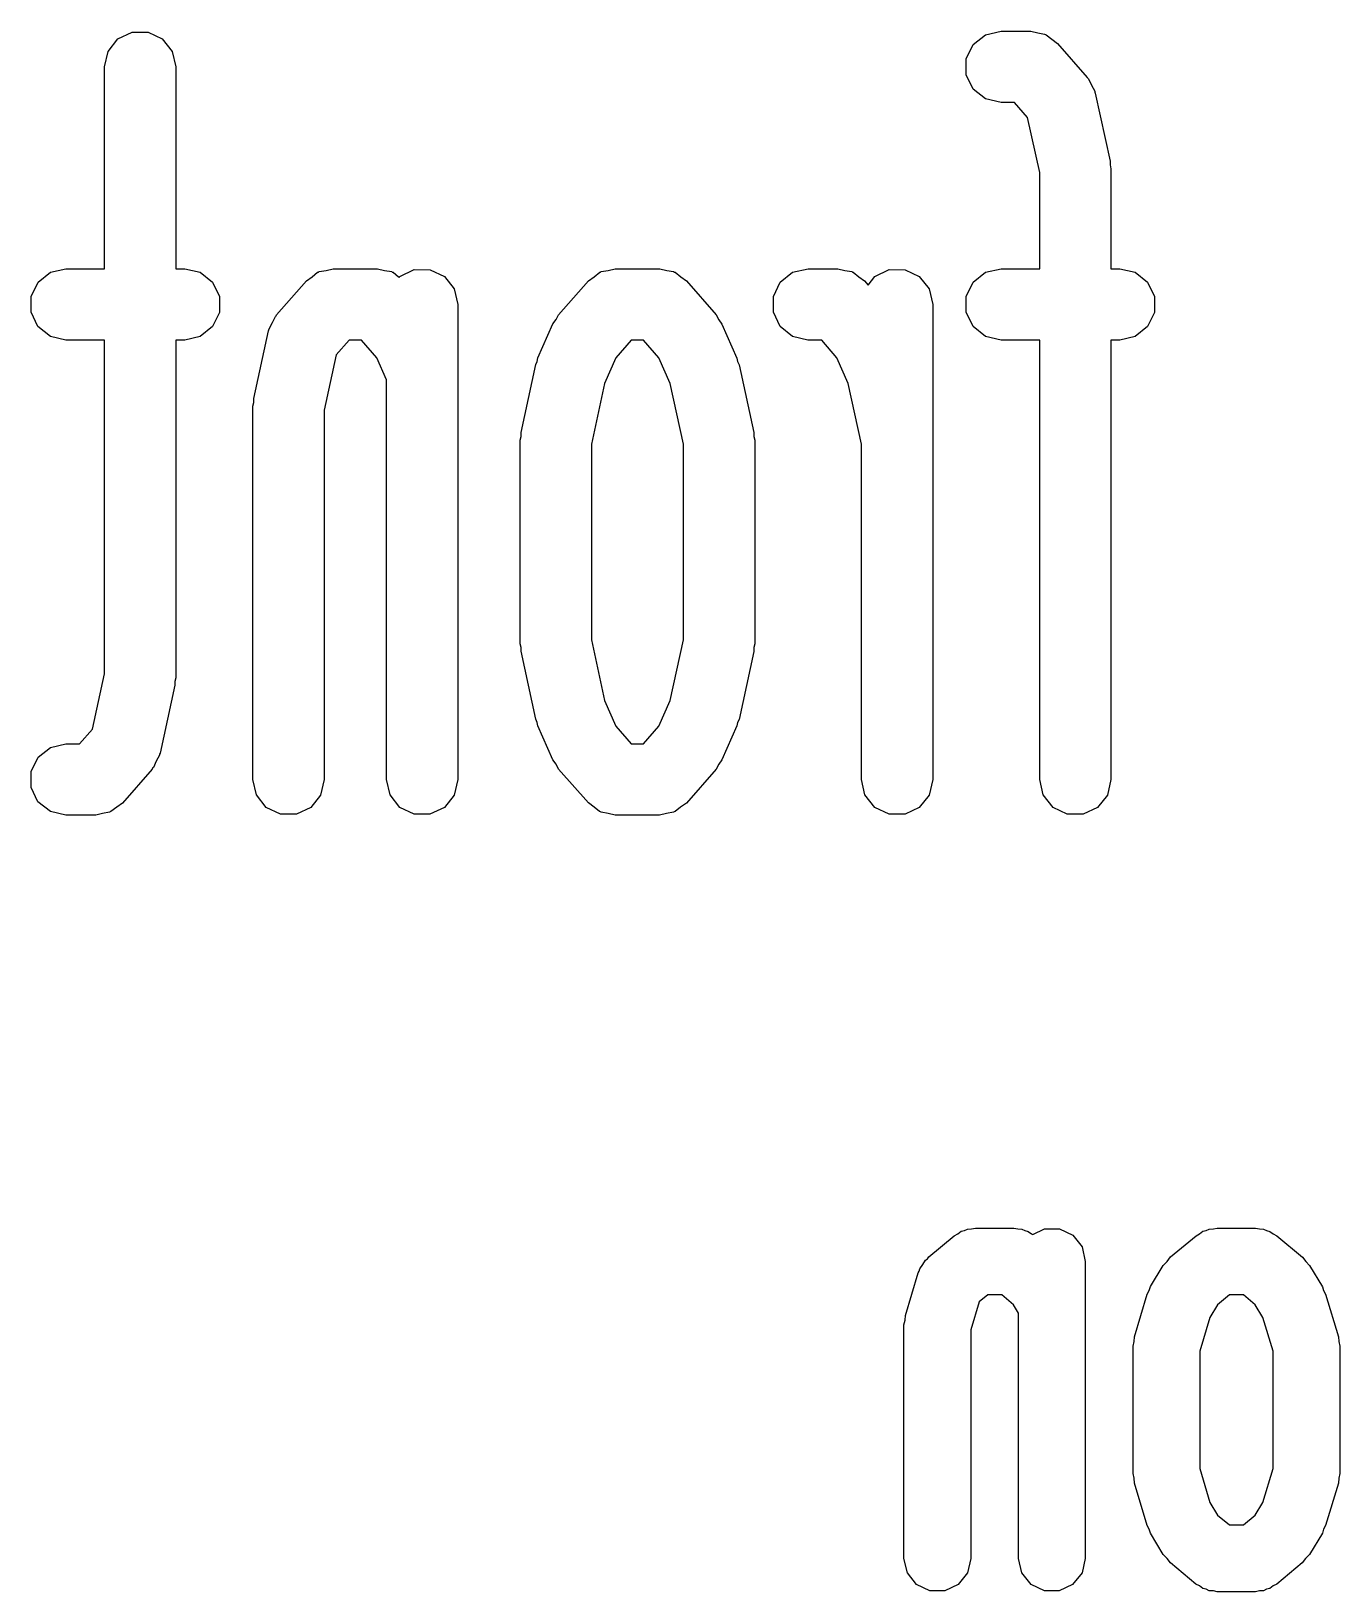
# Model space of a CAD drawing. Extents: x 69 to 230, y -100 to -50.
# Drawn here: x 135.06 to 142.4, y -59.07 to -50.31 of the extents above; entities that cross this region are included whole.
import ezdxf

# ---------------------------------------------------------------- set-up
doc = ezdxf.new("R2010")
doc.units = 0
doc.layers.add('BLACK', color=7, linetype='CONTINUOUS')

msp = doc.modelspace()

# ---------------------------------------------------------------- linework, layer by layer
at = {"layer": 'BLACK', "linetype": 'CONTINUOUS'}
for p, q in [((135.487, -50.4225), (135.542, -50.353)), ((135.542, -50.353), (135.622, -50.3145)), ((135.622, -50.3145), (135.711, -50.3146)), ((135.711, -50.3146), (135.791, -50.3532)), ((135.791, -50.3532), (135.847, -50.4228)), ((140.344, -50.3847), (140.413, -50.3293)), ((140.413, -50.3293), (140.5, -50.3095)), ((140.5, -50.3095), (140.667, -50.3095)), ((140.667, -50.3095), (140.706, -50.3185)), ((140.706, -50.3185), (140.745, -50.3256)), ((140.745, -50.3256), (140.749, -50.3284)), ((140.749, -50.3284), (140.754, -50.3295)), ((140.754, -50.3295), (140.785, -50.3544)), ((140.785, -50.3544), (140.817, -50.3778)), ((135.467, -50.5092), (135.487, -50.4225)), ((135.847, -50.4228), (135.867, -50.5095)), ((140.305, -50.4649), (140.344, -50.3847)), ((140.817, -50.3778), (140.984, -50.5686)), ((135.467, -51.6429), (135.467, -50.5092)), ((135.867, -50.5095), (135.867, -51.6429)), ((140.305, -50.5538), (140.305, -50.4649)), ((140.343, -50.634), (140.305, -50.5538)), ((140.984, -50.5686), (140.987, -50.5733)), ((140.987, -50.5733), (140.991, -50.5768)), ((140.991, -50.5768), (141.008, -50.6123)), ((141.008, -50.6123), (141.026, -50.6469)), ((140.413, -50.6896), (140.343, -50.634)), ((140.5, -50.7095), (140.413, -50.6896)), ((140.576, -50.7095), (140.5, -50.7095)), ((140.649, -50.793), (140.576, -50.7095)), ((141.026, -50.6469), (141.026, -50.6524)), ((141.026, -50.6524), (141.029, -50.6573)), ((141.029, -50.6573), (141.112, -51.0386)), ((140.717, -51.1026), (140.649, -50.793)), ((141.112, -51.0386), (141.112, -51.06)), ((141.112, -51.06), (141.117, -51.081)), ((140.717, -51.6429), (140.717, -51.1026)), ((141.117, -51.081), (141.117, -51.6429)), ((135.094, -51.7181), (135.163, -51.6626)), ((135.163, -51.6626), (135.25, -51.6429)), ((135.25, -51.6429), (135.467, -51.6429)), ((135.867, -51.6429), (135.917, -51.6429)), ((135.917, -51.6429), (136.004, -51.6628)), ((136.004, -51.6628), (136.073, -51.7184)), ((136.632, -51.6875), (136.663, -51.6626)), ((136.663, -51.6626), (136.668, -51.6616)), ((136.668, -51.6616), (136.672, -51.6588)), ((136.672, -51.6588), (136.711, -51.6517)), ((136.711, -51.6517), (136.75, -51.6429)), ((136.75, -51.6429), (137, -51.6429)), ((137, -51.6429), (137.039, -51.6518)), ((137.039, -51.6518), (137.079, -51.6589)), ((137.079, -51.6589), (137.082, -51.6617)), ((137.082, -51.6617), (137.087, -51.6628)), ((137.087, -51.6628), (137.118, -51.6877)), ((137.125, -51.6863), (137.206, -51.6478)), ((137.206, -51.6478), (137.295, -51.6479)), ((137.295, -51.6479), (137.375, -51.6866)), ((138.215, -51.6875), (138.247, -51.6626)), ((138.247, -51.6626), (138.251, -51.6616)), ((138.251, -51.6616), (138.255, -51.6588)), ((138.255, -51.6588), (138.294, -51.6517)), ((138.294, -51.6517), (138.333, -51.6429)), ((138.333, -51.6429), (138.584, -51.6429)), ((138.584, -51.6429), (138.623, -51.6518)), ((138.623, -51.6518), (138.662, -51.6589)), ((138.662, -51.6589), (138.666, -51.6617)), ((138.666, -51.6617), (138.67, -51.6628)), ((138.67, -51.6628), (138.702, -51.6877)), ((139.26, -51.7181), (139.33, -51.6626)), ((139.33, -51.6626), (139.417, -51.6429)), ((139.417, -51.6429), (139.584, -51.6429)), ((139.584, -51.6429), (139.623, -51.6518)), ((139.623, -51.6518), (139.662, -51.6589)), ((139.662, -51.6589), (139.666, -51.6617)), ((139.666, -51.6617), (139.67, -51.6628)), ((139.67, -51.6628), (139.702, -51.6877)), ((139.792, -51.6863), (139.872, -51.6478)), ((139.872, -51.6478), (139.961, -51.6479)), ((139.961, -51.6479), (140.041, -51.6866)), ((140.344, -51.7181), (140.413, -51.6626)), ((140.413, -51.6626), (140.5, -51.6429)), ((140.5, -51.6429), (140.717, -51.6429)), ((141.117, -51.6429), (141.167, -51.6429)), ((141.167, -51.6429), (141.254, -51.6628)), ((141.254, -51.6628), (141.323, -51.7184)), ((135.055, -51.7982), (135.094, -51.7181)), ((136.073, -51.7184), (136.112, -51.7985)), ((136.433, -51.9016), (136.6, -51.7109)), ((136.6, -51.7109), (136.632, -51.6875)), ((137.118, -51.6877), (137.122, -51.6906)), ((137.122, -51.6906), (137.125, -51.6863)), ((137.375, -51.6866), (137.43, -51.7561)), ((137.43, -51.7561), (137.45, -51.8429)), ((138.016, -51.9016), (138.183, -51.7109)), ((138.183, -51.7109), (138.215, -51.6875)), ((138.702, -51.6877), (138.734, -51.7112)), ((138.734, -51.7112), (138.901, -51.9019)), ((139.222, -51.7982), (139.26, -51.7181)), ((139.702, -51.6877), (139.734, -51.7112)), ((139.734, -51.7112), (139.754, -51.7341)), ((139.754, -51.7341), (139.792, -51.6863)), ((140.041, -51.6866), (140.097, -51.7561)), ((140.097, -51.7561), (140.117, -51.8429)), ((140.305, -51.7982), (140.344, -51.7181)), ((141.323, -51.7184), (141.362, -51.7985)), ((135.055, -51.8872), (135.055, -51.7982)), ((136.112, -51.7985), (136.112, -51.8875)), ((137.45, -51.8429), (137.45, -54.5099)), ((139.222, -51.8872), (139.222, -51.7982)), ((140.117, -51.8429), (140.117, -54.5099)), ((140.305, -51.8872), (140.305, -51.7982)), ((141.362, -51.7985), (141.362, -51.8875)), ((135.093, -51.9674), (135.055, -51.8872)), ((136.112, -51.8875), (136.073, -51.9676)), ((136.409, -51.9453), (136.426, -51.9098)), ((136.426, -51.9098), (136.43, -51.9064)), ((136.43, -51.9064), (136.433, -51.9016)), ((137.984, -51.9528), (138.002, -51.9284)), ((138.002, -51.9284), (138.016, -51.9016)), ((138.901, -51.9019), (138.915, -51.9287)), ((138.915, -51.9287), (138.933, -51.9532)), ((139.26, -51.9674), (139.222, -51.8872)), ((140.343, -51.9674), (140.305, -51.8872)), ((141.362, -51.8875), (141.323, -51.9676)), ((135.163, -52.0229), (135.093, -51.9674)), ((135.25, -52.0429), (135.163, -52.0229)), ((136.003, -52.0231), (135.917, -52.0429)), ((136.073, -51.9676), (136.003, -52.0231)), ((136.305, -52.3715), (136.388, -51.9903)), ((136.388, -51.9903), (136.39, -51.9853)), ((136.39, -51.9853), (136.391, -51.9799)), ((136.391, -51.9799), (136.409, -51.9453)), ((137.9, -52.1436), (137.984, -51.9528)), ((138.933, -51.9532), (139.017, -52.144)), ((139.33, -52.0229), (139.26, -51.9674)), ((139.416, -52.0429), (139.33, -52.0229)), ((140.413, -52.0229), (140.343, -51.9674)), ((140.5, -52.0429), (140.413, -52.0229)), ((141.253, -52.0231), (141.167, -52.0429)), ((141.323, -51.9676), (141.253, -52.0231)), ((135.467, -52.0429), (135.25, -52.0429)), ((135.467, -53.9165), (135.467, -52.0429)), ((135.917, -52.0429), (135.867, -52.0429)), ((135.867, -52.0429), (135.867, -53.9384)), ((136.841, -52.0429), (136.768, -52.1263)), ((136.909, -52.0429), (136.841, -52.0429)), ((136.996, -52.1418), (136.909, -52.0429)), ((138.424, -52.0429), (138.338, -52.1418)), ((138.493, -52.0429), (138.424, -52.0429)), ((138.579, -52.1418), (138.493, -52.0429)), ((139.493, -52.0429), (139.416, -52.0429)), ((139.579, -52.1418), (139.493, -52.0429)), ((140.717, -52.0429), (140.5, -52.0429)), ((140.717, -54.5095), (140.717, -52.0429)), ((141.167, -52.0429), (141.117, -52.0429)), ((141.117, -52.0429), (141.117, -54.5099)), ((136.768, -52.1263), (136.7, -52.4359)), ((137.05, -52.2656), (136.996, -52.1418)), ((137.805, -52.562), (137.888, -52.1807)), ((137.888, -52.1807), (137.896, -52.163)), ((137.896, -52.163), (137.9, -52.1436)), ((138.338, -52.1418), (138.274, -52.2859)), ((138.642, -52.2859), (138.579, -52.1418)), ((139.017, -52.144), (139.02, -52.1633)), ((139.02, -52.1633), (139.029, -52.1811)), ((139.029, -52.1811), (139.112, -52.5624)), ((139.642, -52.2859), (139.579, -52.1418)), ((137.05, -54.5095), (137.05, -52.2656)), ((138.274, -52.2859), (138.2, -52.6264)), ((138.717, -52.6264), (138.642, -52.2859)), ((139.717, -52.6264), (139.642, -52.2859)), ((136.305, -52.393), (136.305, -52.3715)), ((136.3, -52.4139), (136.305, -52.393)), ((136.3, -54.5095), (136.3, -52.4139)), ((136.7, -52.4359), (136.7, -54.5099)), ((137.8, -52.6044), (137.805, -52.5835)), ((137.8, -53.7476), (137.8, -52.6044)), ((137.805, -52.5835), (137.805, -52.562)), ((138.2, -52.6264), (138.2, -53.726)), ((138.717, -53.726), (138.717, -52.6264)), ((139.112, -52.5624), (139.112, -52.5838)), ((139.112, -52.5838), (139.117, -52.6048)), ((139.117, -52.6048), (139.117, -53.748)), ((139.717, -54.5095), (139.717, -52.6264)), ((137.805, -53.7685), (137.8, -53.7476)), ((137.805, -53.79), (137.805, -53.7685)), ((138.2, -53.726), (138.274, -54.0665)), ((138.642, -54.0665), (138.717, -53.726)), ((139.117, -53.748), (139.112, -53.7689)), ((139.112, -53.7689), (139.112, -53.7904)), ((137.888, -54.1713), (137.805, -53.79)), ((139.112, -53.7904), (139.029, -54.1717)), ((135.399, -54.2261), (135.467, -53.9165)), ((135.867, -53.9384), (135.862, -53.9594)), ((135.862, -53.9808), (135.779, -54.3621)), ((135.862, -53.9594), (135.862, -53.9808)), ((138.274, -54.0665), (138.338, -54.2106)), ((138.579, -54.2106), (138.642, -54.0665)), ((137.896, -54.1891), (137.888, -54.1713)), ((137.9, -54.2084), (137.896, -54.1891)), ((137.983, -54.3992), (137.9, -54.2084)), ((138.338, -54.2106), (138.424, -54.3095)), ((138.493, -54.3095), (138.579, -54.2106)), ((139.017, -54.2087), (138.933, -54.3995)), ((139.02, -54.1894), (139.017, -54.2087)), ((139.029, -54.1717), (139.02, -54.1894)), ((135.326, -54.3095), (135.399, -54.2261)), ((135.055, -54.4649), (135.094, -54.3847)), ((135.094, -54.3847), (135.163, -54.3293)), ((135.163, -54.3293), (135.25, -54.3095)), ((135.25, -54.3095), (135.326, -54.3095)), ((135.776, -54.3724), (135.757, -54.407)), ((135.779, -54.3621), (135.776, -54.367)), ((135.776, -54.367), (135.776, -54.3724)), ((138.424, -54.3095), (138.493, -54.3095)), ((135.055, -54.5538), (135.055, -54.4649)), ((135.734, -54.4507), (135.567, -54.6415)), ((135.736, -54.446), (135.734, -54.4507)), ((135.741, -54.4426), (135.736, -54.446)), ((135.757, -54.407), (135.741, -54.4426)), ((138.002, -54.4237), (137.983, -54.3992)), ((138.016, -54.4505), (138.002, -54.4237)), ((138.183, -54.6412), (138.016, -54.4505)), ((138.901, -54.4507), (138.734, -54.6415)), ((138.915, -54.424), (138.901, -54.4507)), ((138.933, -54.3995), (138.915, -54.424)), ((135.093, -54.634), (135.055, -54.5538)), ((136.32, -54.5963), (136.3, -54.5095)), ((136.7, -54.5099), (136.68, -54.5966)), ((137.07, -54.5963), (137.05, -54.5095)), ((137.45, -54.5099), (137.43, -54.5966)), ((139.736, -54.5963), (139.717, -54.5095)), ((140.117, -54.5099), (140.097, -54.5966)), ((140.736, -54.5963), (140.717, -54.5095)), ((141.117, -54.5099), (141.097, -54.5966)), ((135.163, -54.6896), (135.093, -54.634)), ((135.567, -54.6415), (135.535, -54.6649)), ((136.375, -54.6658), (136.32, -54.5963)), ((136.68, -54.5966), (136.625, -54.666)), ((137.125, -54.6658), (137.07, -54.5963)), ((137.43, -54.5966), (137.375, -54.666)), ((138.215, -54.6647), (138.183, -54.6412)), ((138.734, -54.6415), (138.701, -54.6649)), ((139.792, -54.6658), (139.736, -54.5963)), ((140.097, -54.5966), (140.041, -54.666)), ((140.792, -54.6658), (140.736, -54.5963)), ((141.097, -54.5966), (141.041, -54.666)), ((135.25, -54.7095), (135.163, -54.6896)), ((135.417, -54.7095), (135.25, -54.7095)), ((135.456, -54.7006), (135.417, -54.7095)), ((135.495, -54.6936), (135.456, -54.7006)), ((135.499, -54.6908), (135.495, -54.6936)), ((135.503, -54.6897), (135.499, -54.6908)), ((135.535, -54.6649), (135.503, -54.6897)), ((136.455, -54.7045), (136.375, -54.6658)), ((136.544, -54.7046), (136.455, -54.7045)), ((136.625, -54.666), (136.544, -54.7046)), ((137.205, -54.7045), (137.125, -54.6658)), ((137.294, -54.7046), (137.205, -54.7045)), ((137.375, -54.666), (137.294, -54.7046)), ((138.246, -54.6896), (138.215, -54.6647)), ((138.251, -54.6907), (138.246, -54.6896)), ((138.255, -54.6935), (138.251, -54.6907)), ((138.294, -54.7006), (138.255, -54.6935)), ((138.333, -54.7095), (138.294, -54.7006)), ((138.583, -54.7095), (138.333, -54.7095)), ((138.622, -54.7006), (138.583, -54.7095)), ((138.662, -54.6936), (138.622, -54.7006)), ((138.665, -54.6908), (138.662, -54.6936)), ((138.67, -54.6897), (138.665, -54.6908)), ((138.701, -54.6649), (138.67, -54.6897)), ((139.872, -54.7045), (139.792, -54.6658)), ((139.961, -54.7046), (139.872, -54.7045)), ((140.041, -54.666), (139.961, -54.7046)), ((140.872, -54.7045), (140.792, -54.6658)), ((140.961, -54.7046), (140.872, -54.7045)), ((141.041, -54.666), (140.961, -54.7046)), ((140.094, -57.1893), (140.237, -57.07)), ((140.237, -57.07), (140.258, -57.0597)), ((140.258, -57.0597), (140.276, -57.0453)), ((140.276, -57.0453), (140.295, -57.0411)), ((140.295, -57.0411), (140.312, -57.0324)), ((140.312, -57.0324), (140.335, -57.0319)), ((140.335, -57.0319), (140.357, -57.0268)), ((140.357, -57.0268), (140.572, -57.0268)), ((140.572, -57.0268), (140.594, -57.0319)), ((140.594, -57.0319), (140.617, -57.0324)), ((140.617, -57.0324), (140.634, -57.0412)), ((140.634, -57.0412), (140.653, -57.0455)), ((140.653, -57.0455), (140.671, -57.0598)), ((140.671, -57.0598), (140.678, -57.0633)), ((140.678, -57.0633), (140.744, -57.0314)), ((140.744, -57.0314), (140.828, -57.0315)), ((140.828, -57.0315), (140.903, -57.0677)), ((140.903, -57.0677), (140.955, -57.133)), ((141.451, -57.1893), (141.595, -57.07)), ((141.595, -57.07), (141.615, -57.0597)), ((141.615, -57.0597), (141.633, -57.0453)), ((141.633, -57.0453), (141.652, -57.0411)), ((141.652, -57.0411), (141.669, -57.0324)), ((141.669, -57.0324), (141.692, -57.0319)), ((141.692, -57.0319), (141.714, -57.0268)), ((141.714, -57.0268), (141.929, -57.0268)), ((141.929, -57.0268), (141.951, -57.0319)), ((141.951, -57.0319), (141.974, -57.0324)), ((141.974, -57.0324), (141.991, -57.0412)), ((141.991, -57.0412), (142.01, -57.0455)), ((142.01, -57.0455), (142.028, -57.0598)), ((142.028, -57.0598), (142.049, -57.0702)), ((142.049, -57.0702), (142.192, -57.1895)), ((140.087, -57.1994), (140.094, -57.1893)), ((140.955, -57.133), (140.973, -57.2143)), ((141.432, -57.2141), (141.451, -57.1893)), ((142.192, -57.1895), (142.211, -57.2143)), ((139.963, -57.5176), (140.035, -57.2791)), ((140.035, -57.2791), (140.041, -57.2681)), ((140.041, -57.2681), (140.044, -57.2556)), ((140.044, -57.2556), (140.061, -57.2322)), ((140.061, -57.2322), (140.076, -57.2067)), ((140.076, -57.2067), (140.087, -57.1994)), ((140.973, -57.2143), (140.973, -58.8813)), ((141.339, -57.3559), (141.411, -57.2366)), ((141.411, -57.2366), (141.432, -57.2141)), ((142.211, -57.2143), (142.232, -57.2369)), ((142.232, -57.2369), (142.304, -57.3562)), ((141.332, -57.378), (141.339, -57.3559)), ((142.304, -57.3562), (142.311, -57.3783)), ((140.378, -57.4413), (140.33, -57.5989)), ((140.425, -57.4018), (140.378, -57.4413)), ((140.504, -57.4018), (140.425, -57.4018)), ((140.57, -57.457), (140.504, -57.4018)), ((140.598, -57.5043), (140.57, -57.457)), ((141.249, -57.6366), (141.321, -57.3982)), ((141.321, -57.3982), (141.332, -57.378)), ((141.716, -57.457), (141.673, -57.5287)), ((141.782, -57.4018), (141.716, -57.457)), ((141.861, -57.4018), (141.782, -57.4018)), ((141.927, -57.457), (141.861, -57.4018)), ((141.97, -57.5287), (141.927, -57.457)), ((142.311, -57.3783), (142.322, -57.3985)), ((142.322, -57.3985), (142.394, -57.6369)), ((139.955, -57.5711), (139.961, -57.5446)), ((139.961, -57.5446), (139.963, -57.5176)), ((140.598, -58.881), (140.598, -57.5043)), ((141.673, -57.5287), (141.616, -57.718)), ((142.027, -57.718), (141.97, -57.5287)), ((139.955, -58.881), (139.955, -57.5711)), ((140.33, -57.5989), (140.33, -58.8813)), ((141.241, -57.6901), (141.247, -57.6637)), ((141.241, -58.4048), (141.241, -57.6901)), ((141.247, -57.6637), (141.249, -57.6366)), ((141.616, -57.718), (141.616, -58.3772)), ((142.027, -58.3772), (142.027, -57.718)), ((142.394, -57.6369), (142.396, -57.664)), ((142.396, -57.664), (142.402, -57.6905)), ((142.402, -57.6905), (142.402, -58.4051)), ((141.247, -58.4312), (141.241, -58.4048)), ((141.616, -58.3772), (141.673, -58.5665)), ((141.97, -58.5665), (142.027, -58.3772)), ((142.402, -58.4051), (142.396, -58.4315)), ((141.249, -58.4583), (141.247, -58.4312)), ((141.32, -58.6967), (141.249, -58.4583)), ((142.394, -58.4586), (142.322, -58.697)), ((142.396, -58.4315), (142.394, -58.4586)), ((141.673, -58.5665), (141.716, -58.6382)), ((141.927, -58.6382), (141.97, -58.5665)), ((141.716, -58.6382), (141.782, -58.6935)), ((141.861, -58.6935), (141.927, -58.6382)), ((141.332, -58.7169), (141.32, -58.6967)), ((141.339, -58.739), (141.332, -58.7169)), ((141.411, -58.8584), (141.339, -58.739)), ((141.782, -58.6935), (141.861, -58.6935)), ((142.304, -58.7393), (142.232, -58.8587)), ((142.311, -58.7172), (142.304, -58.7393)), ((142.322, -58.697), (142.311, -58.7172)), ((141.432, -58.8809), (141.411, -58.8584)), ((142.232, -58.8587), (142.21, -58.8811)), ((139.974, -58.9623), (139.955, -58.881)), ((140.33, -58.8813), (140.312, -58.9626)), ((140.617, -58.9623), (140.598, -58.881)), ((140.973, -58.8813), (140.955, -58.9626)), ((141.451, -58.9057), (141.432, -58.8809)), ((141.594, -59.025), (141.451, -58.9057)), ((142.191, -58.9059), (142.048, -59.0252)), ((142.21, -58.8811), (142.191, -58.9059)), ((140.026, -59.0275), (139.974, -58.9623)), ((140.101, -59.0637), (140.026, -59.0275)), ((140.26, -59.0277), (140.184, -59.0638)), ((140.312, -58.9626), (140.26, -59.0277)), ((140.669, -59.0275), (140.617, -58.9623)), ((140.744, -59.0637), (140.669, -59.0275)), ((140.902, -59.0277), (140.827, -59.0638)), ((140.955, -58.9626), (140.902, -59.0277)), ((141.615, -59.0354), (141.594, -59.025)), ((141.633, -59.0498), (141.615, -59.0354)), ((142.028, -59.0356), (142.01, -59.0499)), ((142.048, -59.0252), (142.028, -59.0356)), ((140.184, -59.0638), (140.101, -59.0637)), ((140.827, -59.0638), (140.744, -59.0637)), ((141.651, -59.0541), (141.633, -59.0498)), ((141.669, -59.0628), (141.651, -59.0541)), ((141.692, -59.0633), (141.669, -59.0628)), ((141.714, -59.0685), (141.692, -59.0633)), ((141.929, -59.0685), (141.714, -59.0685)), ((141.951, -59.0633), (141.929, -59.0685)), ((141.974, -59.0629), (141.951, -59.0633)), ((141.991, -59.0542), (141.974, -59.0629)), ((142.01, -59.0499), (141.991, -59.0542))]:
    msp.add_line(p, q, dxfattribs=at)

doc.saveas('drawing.dxf')
